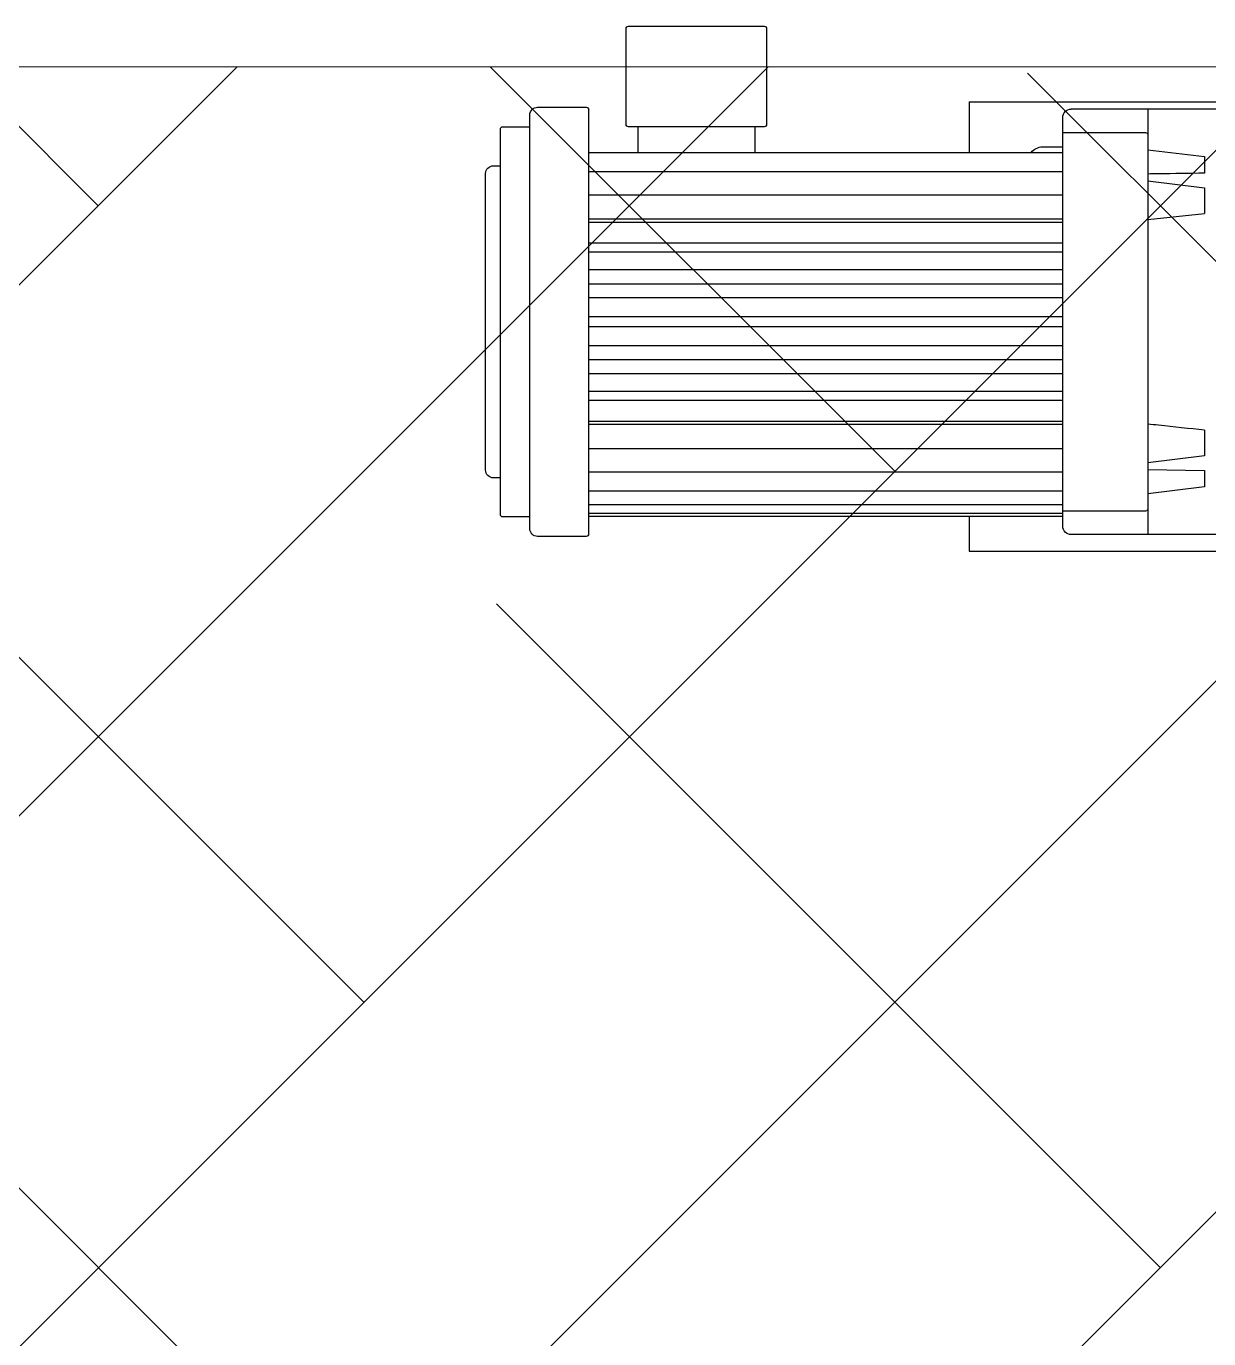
# Model space of a CAD drawing. Header units: millimetres. Extents: x 163705 to 1616509, y 81827 to 302547.
# Drawn here: x 248947 to 249447, y 147022 to 147577 of the extents above; entities that cross this region are included whole.
import ezdxf

# ---------------------------------------------------------------- set-up
doc = ezdxf.new("R2010")
doc.units = ezdxf.units.MM
doc.header["$LTSCALE"] = 10
doc.layers.add('1-填充', color=8, linetype='Continuous', lineweight=18)

# ---------------------------------------------------------------- blocks, each defined once
blk = doc.blocks.new('A$C5A5F0ED2')
at = {"layer": '1-填充'}
h = blk.add_hatch(dxfattribs=at)
h.set_pattern_fill('ANSI38', color=256, scale=50)
h.paths.add_polyline_path([(100, 100), (5900, 100), (5900, 1900), (100, 1900)])
h.paths.add_polyline_path([(675, 1000.01, 1), (1325, 1000.01, 1)], flags=16)
h.paths.add_polyline_path([(3325, 1000, 0.677608), (2764.3, 776.23, 0.677608)], flags=16)
h.paths.add_polyline_path([(5325, 1000.01, 0.677608), (4764.3, 776.24, 0.677608)], flags=16)
blk.add_lwpolyline([(100, 100), (5900, 100), (5900, 1900), (100, 1900)], close=True, dxfattribs=at)
blk = doc.blocks.new('A$C7121566b')
blk.add_blockref('A$C5A5F0ED2', (34999.65, 5100.13))
blk = doc.blocks.new('11')
at = {"lineweight": 25}
for p, q in [((2101.49, -640.15), (2101.49, -643.07)), ((2233.49, -643.07), (2233.49, -640.15)), ((2084.99, -644.07), (2084.99, -655.52)), ((2249.99, -655.52), (2249.99, -644.07)), ((2076.74, -658.82), (2076.74, -679.42)), ((2258.24, -679.42), (2258.24, -658.82)), ((2095.93, -680.42), (2095.93, -880.85)), ((2103.95, -680.42), (2103.95, -880.85)), ((2113.84, -680.42), (2113.84, -880.85)), ((2124.04, -880.85), (2124.04, -680.42)), ((2125.29, -680.42), (2125.29, -880.85)), ((2134.26, -880.85), (2134.26, -680.42)), ((2137.96, -680.42), (2137.96, -880.85)), ((2145.49, -880.85), (2145.49, -680.42)), ((2151.46, -680.42), (2151.46, -880.85)), ((2157.39, -880.85), (2157.39, -680.42)), ((2165.38, -880.85), (2165.38, -680.42)), ((2169.59, -880.85), (2169.59, -680.42)), ((2177.59, -880.85), (2177.59, -680.42)), ((2183.52, -880.85), (2183.52, -680.42)), ((2189.48, -880.85), (2189.48, -680.42)), ((2197.02, -880.85), (2197.02, -680.42)), ((2200.71, -880.85), (2200.71, -680.42)), ((2209.69, -880.85), (2209.69, -680.42)), ((2210.93, -880.85), (2210.93, -680.42)), ((2221.14, -880.85), (2221.14, -680.42)), ((2231.03, -880.85), (2231.03, -680.42)), ((2239.04, -880.85), (2239.04, -680.42)), ((2244.95, -880.85), (2244.95, -680.42)), ((2248.57, -880.85), (2248.57, -680.42)), ((2249.79, -880.85), (2249.79, -680.42)), ((2042.49, -697.21), (2042.49, -754.63)), ((2084, -696.22), (2043.48, -696.22)), ((2084.99, -754.63), (2084.99, -697.21)), ((2084.99, -701.17), (2095.93, -701.17)), ((2084.99, -750.67), (2095.93, -750.67)), ((2043.48, -755.62), (2084, -755.62)), ((2074.49, -841.32), (2095.93, -841.32)), ((2074.49, -841.32), (2074.49, -1002.57)), ((2249.79, -841.32), (2264.49, -841.32)), ((2264.49, -841.32), (2264.49, -1002.57)), ((2093.49, -872.32), (2093.49, -880.85)), ((2087.47, -880.85), (2081.09, -880.85)), ((2087.47, -880.85), (2087.47, -915.85)), ((2096.12, -880.85), (2087.47, -880.85)), ((2238.77, -880.85), (2096.21, -880.85)), ((2243.63, -880.85), (2238.86, -880.85)), ((2244.95, -880.85), (2243.63, -880.85)), ((2246.71, -880.85), (2244.95, -880.85)), ((2248.57, -880.85), (2246.71, -880.85)), ((2247.5, -915.85), (2247.5, -880.85)), ((2249.79, -880.85), (2248.57, -880.85)), ((2253.89, -880.85), (2249.79, -880.85)), ((2077.49, -916.85), (2077.49, -884.45)), ((2257.49, -916.85), (2257.49, -884.45)), ((2077.49, -974.85), (2077.49, -916.85)), ((2077.49, -916.85), (2083.58, -916.85)), ((2083.58, -916.85), (2088.07, -916.85)), ((2094.69, -916.85), (2097.64, -940.85)), ((2107.83, -916.85), (2110.78, -940.85)), ((2124.23, -916.85), (2121.64, -940.85)), ((2224.2, -940.85), (2227.15, -916.85)), ((2229.98, -916.85), (2230.34, -940.85)), ((2237.34, -940.85), (2240.28, -916.85)), ((2246.99, -916.85), (2251.39, -916.85)), ((2251.39, -916.85), (2257.49, -916.85)), ((2257.49, -974.85), (2257.49, -916.85)), ((2097.64, -940.85), (2104.63, -940.85)), ((2110.78, -940.85), (2121.64, -940.85)), ((2213.33, -940.85), (2224.2, -940.85)), ((2230.34, -940.85), (2237.34, -940.85))]:
    blk.add_line(p, q, dxfattribs=at)
for centre, radius, start, end in [((2104.79, -640.15), 3.3, 90, 180), ((2230.19, -640.15), 3.3, 0, 90), ((2085.99, -644.07), 1, 90, 180), ((2248.99, -644.07), 1, 0, 90), ((2080.04, -658.82), 3.3, 90, 180), ((2254.94, -658.82), 3.3, 0, 90), ((2077.74, -679.42), 1, 180, 270), ((2257.24, -679.42), 1, 270, 360), ((2043.48, -697.21), 0.99, 90, 180), ((2084, -697.21), 0.99, 0, 90), ((2043.48, -754.63), 0.99, 180, 270), ((2084, -754.63), 0.99, 270, 360), ((2099.49, -872.32), 6, 126.3815, 180), ((2081.09, -884.45), 3.6, 90, 180), ((2253.89, -884.45), 3.6, 0, 90), ((2088.47, -915.85), 1, 180, 270), ((2246.5, -915.85), 1, 270, 0)]:
    blk.add_arc(centre, radius, start, end, dxfattribs=at)
for points, knots in [([(2167.49, -636.85), (2164.94, -636.85), (2159.76, -636.85), (2152, -636.85), (2144.92, -636.85), (2138.61, -636.85), (2133.1, -636.85), (2127.89, -636.85), (2123.07, -636.85), (2118.73, -636.85), (2114.93, -636.85), (2111.71, -636.85), (2108.84, -636.85), (2106.57, -636.85), (2105.06, -636.85), (2104.88, -636.85), (2104.79, -636.85)], [0, 0, 0, 0, 4.867478, 9.885895, 15.045004, 19.04675, 23.111682, 27.219857, 31.35, 35.480143, 39.588318, 43.65325, 47.654996, 52.814403, 57.832748, 62.7, 62.7, 62.7, 62.7]), ([(2230.19, -636.85), (2230.1, -636.85), (2229.92, -636.85), (2228.41, -636.85), (2226.14, -636.85), (2223.26, -636.85), (2220.05, -636.85), (2216.25, -636.85), (2211.9, -636.85), (2207.09, -636.85), (2201.88, -636.85), (2196.36, -636.85), (2190.05, -636.85), (2182.97, -636.85), (2175.21, -636.85), (2170.04, -636.85), (2167.49, -636.85)], [0, 0, 0, 0, 4.867553, 9.885894, 15.045004, 19.04675, 23.111682, 27.219857, 31.35, 35.480143, 39.588318, 43.65325, 47.654996, 52.814403, 57.832673, 62.7, 62.7, 62.7, 62.7]), ([(2167.49, -643.07), (2165, -643.07), (2160.03, -643.07), (2152.52, -643.07), (2144.96, -643.07), (2137.39, -643.07), (2129.95, -643.07), (2122.79, -643.07), (2116.02, -643.07), (2109.76, -643.07), (2104.11, -643.07), (2099.17, -643.07), (2094.99, -643.07), (2091.61, -643.07), (2089.03, -643.07), (2087.26, -643.07), (2086.18, -643.07), (2086.05, -643.07), (2085.99, -643.07)], [0, 0, 0, 0, 4.747341, 9.494514, 14.463691, 19.559003, 24.759924, 30.042965, 35.382207, 40.75, 46.117794, 51.457036, 56.740077, 61.940997, 67.03631, 72.005487, 76.752913, 81.5, 81.5, 81.5, 81.5]), ([(2248.99, -643.07), (2248.92, -643.07), (2248.79, -643.07), (2247.71, -643.07), (2245.95, -643.07), (2243.37, -643.07), (2239.99, -643.07), (2235.81, -643.07), (2230.86, -643.07), (2225.22, -643.07), (2218.96, -643.07), (2212.19, -643.07), (2205.02, -643.07), (2197.59, -643.07), (2190.01, -643.07), (2182.45, -643.07), (2174.95, -643.07), (2169.97, -643.07), (2167.49, -643.07)], [0, 0, 0, 0, 4.747426, 9.494513, 14.463691, 19.559003, 24.759923, 30.042965, 35.382207, 40.75, 46.117794, 51.457036, 56.740077, 61.940998, 67.03631, 72.005487, 76.752828, 81.5, 81.5, 81.5, 81.5]), ([(2167.49, -655.52), (2164.82, -655.52), (2159.49, -655.52), (2151.43, -655.52), (2143.32, -655.52), (2135.19, -655.52), (2127.21, -655.52), (2119.52, -655.52), (2112.26, -655.52), (2105.54, -655.52), (2099.49, -655.52), (2094.18, -655.52), (2089.7, -655.52), (2086.07, -655.52), (2083.3, -655.52), (2081.4, -655.52), (2080.25, -655.52), (2080.11, -655.52), (2080.04, -655.52)], [0, 0, 0, 0, 5.09392, 10.187672, 15.519629, 20.98693, 26.56755, 32.236285, 37.965325, 43.725, 49.484675, 55.213715, 60.882451, 66.46307, 71.930371, 77.262329, 82.356334, 87.45, 87.45, 87.45, 87.45]), ([(2254.94, -655.52), (2254.87, -655.52), (2254.73, -655.52), (2253.57, -655.52), (2251.68, -655.52), (2248.91, -655.52), (2245.28, -655.52), (2240.79, -655.52), (2235.49, -655.52), (2229.44, -655.52), (2222.72, -655.52), (2215.45, -655.52), (2207.76, -655.52), (2199.79, -655.52), (2191.66, -655.52), (2183.55, -655.52), (2175.49, -655.52), (2170.16, -655.52), (2167.49, -655.52)], [0, 0, 0, 0, 5.094005, 10.187671, 15.519629, 20.98693, 26.56755, 32.236285, 37.965325, 43.725, 49.484675, 55.213715, 60.882451, 66.463071, 71.930372, 77.262329, 82.356249, 87.45, 87.45, 87.45, 87.45]), ([(2167.49, -680.42), (2164.75, -680.42), (2159.28, -680.42), (2151.01, -680.42), (2142.68, -680.42), (2134.34, -680.42), (2126.15, -680.42), (2118.26, -680.42), (2110.81, -680.42), (2103.91, -680.42), (2097.7, -680.42), (2092.25, -680.42), (2087.65, -680.42), (2083.93, -680.42), (2081.08, -680.42), (2079.14, -680.42), (2077.95, -680.42), (2077.81, -680.42), (2077.74, -680.42)], [0, 0, 0, 0, 5.227722, 10.455614, 15.927806, 21.538901, 27.266295, 33.084123, 38.963841, 44.875, 50.786159, 56.665876, 62.483704, 68.211098, 73.822193, 79.294385, 84.522024, 89.75, 89.75, 89.75, 89.75]), ([(2257.24, -680.42), (2257.17, -680.42), (2257.02, -680.42), (2255.84, -680.42), (2253.89, -680.42), (2251.05, -680.42), (2247.33, -680.42), (2242.72, -680.42), (2237.28, -680.42), (2231.06, -680.42), (2224.17, -680.42), (2216.71, -680.42), (2208.82, -680.42), (2200.64, -680.42), (2192.29, -680.42), (2183.97, -680.42), (2175.7, -680.42), (2170.23, -680.42), (2167.49, -680.42)], [0, 0, 0, 0, 5.227638, 10.455614, 15.927806, 21.538902, 27.266296, 33.084123, 38.963841, 44.875, 50.786158, 56.665876, 62.483704, 68.211098, 73.822193, 79.294385, 84.522108, 89.75, 89.75, 89.75, 89.75]), ([(2088.47, -916.85), (2088.54, -916.85), (2088.66, -916.85), (2089.71, -916.85), (2091.42, -916.85), (2093.92, -916.85), (2097.2, -916.85), (2101.25, -916.85), (2106.04, -916.85), (2111.52, -916.85), (2117.59, -916.85), (2124.15, -916.85), (2131.1, -916.85), (2138.31, -916.85), (2145.65, -916.85), (2152.98, -916.85), (2160.26, -916.85), (2167.49, -916.85), (2174.72, -916.85), (2182, -916.85), (2189.33, -916.85), (2196.67, -916.85), (2203.88, -916.85), (2210.83, -916.85), (2217.39, -916.85), (2223.46, -916.85), (2228.93, -916.85), (2233.72, -916.85), (2237.78, -916.85), (2241.06, -916.85), (2243.56, -916.85), (2245.27, -916.85), (2246.31, -916.85), (2246.44, -916.85), (2246.5, -916.85)], [0, 0, 0, 0, 4.602482, 9.205134, 14.022858, 18.962872, 24.005276, 29.127298, 34.303808, 39.507999, 44.71219, 49.8887, 55.010722, 60.053126, 64.993141, 69.810865, 74.413263, 79.015999, 83.618397, 88.221134, 93.038858, 97.978872, 103.021276, 108.143298, 113.319808, 118.523999, 123.72819, 128.9047, 134.026722, 139.069126, 144.009141, 148.826865, 153.429348, 158.032, 158.032, 158.032, 158.032]), ([(2104.63, -940.85), (2104.73, -934.34), (2104.85, -926.34), (2104.97, -918.34), (2104.99, -916.85)], [0, 0, 0, 0, 19.529888, 24.002695, 24.002695, 24.002695, 24.002695]), ([(2213.33, -940.85), (2212.63, -934.36), (2211.76, -926.37), (2210.91, -918.36), (2210.75, -916.85)], [0, 0, 0, 0, 19.579792, 24.139138, 24.139138, 24.139138, 24.139138])]:
    blk.add_open_spline(points, degree=3, knots=knots, dxfattribs=at)
blk = doc.blocks.new('A$C790c3438')
at = {"xscale": -1, "rotation": 89.99999999999993}
blk.add_blockref('11', (3360.39, 10613.13), dxfattribs=at)

msp = doc.modelspace()

# ---------------------------------------------------------------- block references
for name, p in [('A$C790c3438', (245144.313, 139006.156)), ('A$C7121566b', (209928.183, 140559.499))]:
    msp.add_blockref(name, p)

doc.saveas('drawing.dxf')
